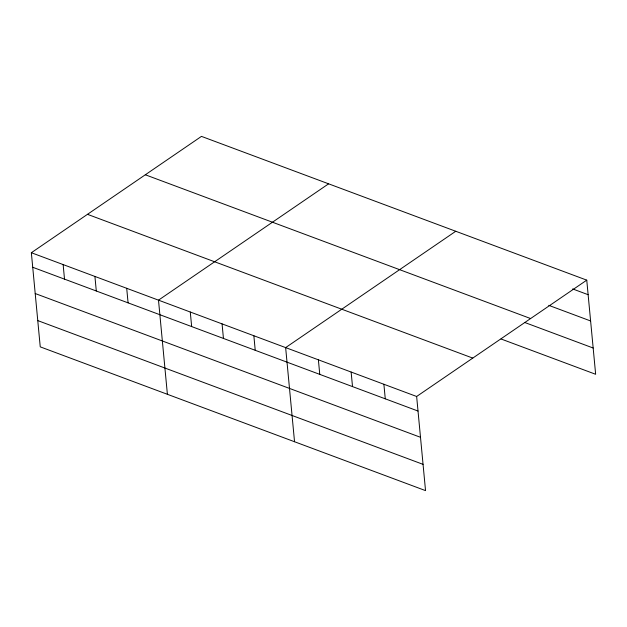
<?xml version="1.0" encoding="UTF-8"?>
<svg xmlns="http://www.w3.org/2000/svg" width="627" height="627" viewBox="0 0 627 627"><rect width="100%" height="100%" fill="white"/><g stroke="black" fill="none" stroke-linecap="round" stroke-linejoin="round"><path stroke-width="0.94" d="M586.754 280.144L416.642 396.483L425.537 490.62L40.246 346.856L31.35 252.72L201.463 136.38L586.754 280.144L595.65 374.28L501.044 338.98M328.611 183.821L158.498 300.161L167.393 394.297M455.751 231.269L285.638 347.609L294.541 441.737M572.663 288.929L588.126 294.698M548.766 305.341L590.61 320.961M145.323 174.776L530.614 318.54M524.94 322.56L593.166 348.016M87.49 214.332L472.774 358.095M31.35 252.72L416.642 396.483M32.722 267.274L418.013 411.038M35.206 293.53L420.498 437.301M37.769 320.593L423.053 464.356M383.889 384.265L385.268 398.819M351.136 372.046L352.515 386.593M318.391 359.827L319.762 374.374M253.857 335.743L255.228 350.297M222.068 323.885L223.439 338.431M190.279 312.027L191.658 326.573M126.709 288.302L128.08 302.857M94.92 276.444L96.299 290.991M63.139 264.578L64.51 279.133"/></g></svg>
